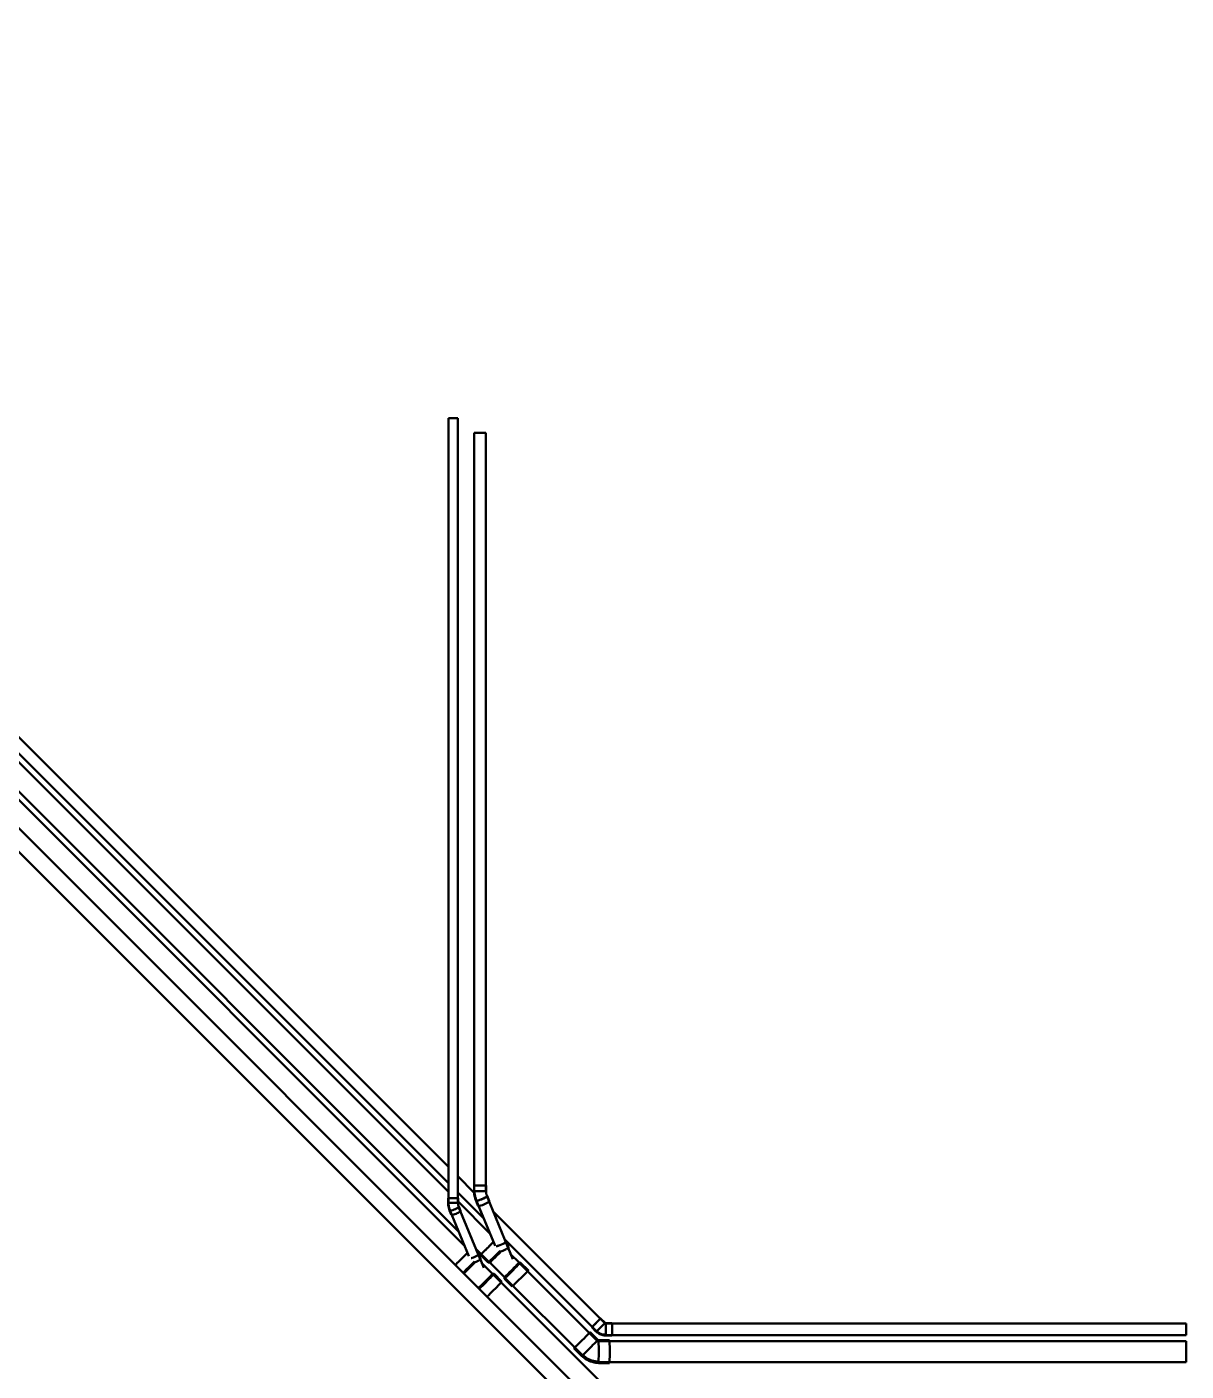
# Model space of a CAD drawing. Header units: millimetres. Extents: x -108050 to 96605, y 58136 to 140997.
# Drawn here: x 34606 to 45765, y 70488 to 83430 of the extents above; entities that cross this region are included whole.
import ezdxf

# ---------------------------------------------------------------- set-up
doc = ezdxf.new("R2010")
doc.units = ezdxf.units.MM
doc.layers.add('P-PIPE', color=3, linetype='Continuous', lineweight=50)

# ---------------------------------------------------------------- blocks, each defined once
blk = doc.blocks.new('DSC_uPVC_Elbow_TienPhong - Standard-V165-HẦM')
at = {"layer": 'P-PIPE'}
for p, q in [((40172, 70953), (40129, 70996)), ((40238, 70951), (40177, 70951)), ((40044, 70910), (40087, 70867)), ((40177, 70830), (40238, 70830))]:
    blk.add_line(p, q, dxfattribs=at)
at = {"layer": 'P-PIPE', "flags": 128}
for points in [[(40174, 70950), (40173, 70950), (40173, 70950), (40173, 70950), (40172, 70950), (40172, 70951), (40172, 70951), (40172, 70951), (40171, 70951), (40171, 70951), (40171, 70952)], [(40177, 70949), (40176, 70949), (40176, 70949), (40176, 70949), (40175, 70949), (40175, 70949), (40175, 70950), (40174, 70950), (40174, 70950), (40174, 70950), (40174, 70950)], [(40088, 70868), (40091, 70865), (40095, 70861), (40099, 70858), (40103, 70855), (40107, 70852), (40111, 70850), (40116, 70847), (40120, 70845), (40125, 70843), (40128, 70841)], [(40092, 70873), (40096, 70870), (40099, 70866), (40103, 70863), (40107, 70861), (40111, 70858), (40115, 70855), (40119, 70853), (40123, 70851), (40127, 70849), (40131, 70847)], [(40128, 70841), (40133, 70839), (40138, 70837), (40143, 70836), (40148, 70835), (40152, 70834), (40157, 70833), (40162, 70832), (40167, 70832), (40172, 70831), (40177, 70831)], [(40131, 70847), (40135, 70845), (40140, 70844), (40144, 70842), (40149, 70841), (40154, 70840), (40158, 70839), (40163, 70839), (40168, 70838), (40173, 70838), (40177, 70838)]]:
    blk.add_lwpolyline(points, dxfattribs=at)
at = {"layer": 'P-PIPE'}
for centre, major_axis, start_param, end_param in [((40086, 70953), (42.6, 42.6), 3.145735, 4.716531), ((40086, 70953), (38.9, 38.9), 3.682852, 3.931133), ((40086, 70953), (38.9, 38.9), 3.94045, 4.192932), ((40086, 70953), (38.9, 38.9), 4.200233, 4.454731), ((40086, 70953), (38.9, 38.9), 4.461127, 4.716531), ((40086, 70953), (42.6, 42.6), 4.716531, 6.685968), ((40129, 70910), (42.6, 42.6), 4.716531, 6.287327), ((40177, 70890), (0, 60.3), 0, 0.168918), ((40177, 70890), (0, 60.3), 4.708247, 6.279043), ((40177, 70890), (0, 59), 5.929978, 6.279043), ((40238, 70890), (0, 60.3), 4.708247, 6.279043), ((40086, 70953), (42.6, 42.6), 2.738654, 3.141593), ((40086, 70953), (38.9, 38.9), 3.145735, 3.407534), ((40086, 70953), (38.9, 38.9), 3.431225, 3.669333), ((40129, 70910), (42.6, 42.6), 3.145735, 4.716531), ((40177, 70890), (0, 60.3), 2.972171, 4.708247), ((40177, 70890), (0, 59), 3.141593, 3.486517), ((40238, 70890), (0, 60.3), 3.137451, 4.708247)]:
    blk.add_ellipse(centre, major_axis=major_axis, ratio=0.01, start_param=start_param, end_param=end_param, dxfattribs=at)
blk = doc.blocks.new('DSC_uPVC_Elbow_TienPhong - Standard-V218-HẦM')
at = {"layer": 'P-PIPE'}
for p, q in [((40102, 70788), (40027, 70863)), ((39872, 70708), (39947, 70633)), ((40215, 70785), (40109, 70785)), ((40109, 70566), (40215, 70566))]:
    blk.add_line(p, q, dxfattribs=at)
at = {"layer": 'P-PIPE', "flags": 128}
for points in [[(40104, 70783), (40104, 70784), (40104, 70784), (40103, 70784), (40103, 70784), (40102, 70785), (40102, 70785), (40101, 70785), (40101, 70786), (40101, 70786), (40100, 70786)], [(40109, 70782), (40109, 70782), (40108, 70782), (40108, 70782), (40107, 70783), (40107, 70783), (40106, 70783), (40106, 70783), (40105, 70783), (40105, 70783), (40104, 70783)], [(39949, 70635), (39955, 70628), (39962, 70622), (39969, 70617), (39976, 70611), (39984, 70606), (39991, 70601), (39999, 70596), (40007, 70592), (40016, 70588), (40022, 70585)], [(39958, 70643), (39963, 70637), (39970, 70631), (39976, 70626), (39983, 70621), (39990, 70616), (39998, 70611), (40005, 70607), (40013, 70603), (40021, 70599), (40027, 70596)], [(40022, 70585), (40031, 70582), (40039, 70579), (40048, 70576), (40057, 70574), (40066, 70572), (40075, 70571), (40084, 70569), (40093, 70569), (40102, 70568), (40109, 70568)], [(40027, 70596), (40035, 70593), (40043, 70590), (40051, 70588), (40060, 70586), (40068, 70584), (40077, 70583), (40085, 70581), (40094, 70581), (40102, 70580), (40109, 70580)]]:
    blk.add_lwpolyline(points, dxfattribs=at)
at = {"layer": 'P-PIPE'}
for centre, major_axis, start_param, end_param in [((39949, 70785), (77.5, 77.5), 4.716531, 6.685183), ((39949, 70785), (77.5, 77.5), 3.145735, 4.716531), ((39949, 70785), (77.5, 77.5), 2.739455, 3.141593), ((39949, 70785), (70.7, 70.7), 3.145735, 3.407534), ((39949, 70785), (70.7, 70.7), 3.419471, 3.669333), ((39949, 70785), (70.7, 70.7), 3.675236, 3.931133), ((39949, 70785), (70.7, 70.7), 3.934593, 4.192932), ((39949, 70785), (70.7, 70.7), 4.195196, 4.454731), ((39949, 70785), (70.7, 70.7), 4.456428, 4.716531), ((40024, 70710), (77.5, 77.5), 3.145735, 4.716531), ((40024, 70710), (77.5, 77.5), 4.716531, 6.287327), ((40109, 70675), (0, 110), 0, 0.168337), ((40109, 70675), (0, 110), 4.708247, 6.279043), ((40109, 70675), (0, 107), 5.783002, 6.279043), ((40109, 70675), (0, 110), 3.034199, 4.708247), ((40215, 70675), (0, 110), 4.708247, 6.279043), ((40215, 70675), (0, 110), 3.137451, 4.708247), ((40109, 70675), (0, 107), 3.141593, 3.633492)]:
    blk.add_ellipse(centre, major_axis=major_axis, ratio=0.01, start_param=start_param, end_param=end_param, dxfattribs=at)
blk = doc.blocks.new('DSC_uPVC_Elbow_TienPhong - Standard-2088123-HẦM')
at = {"layer": 'P-PIPE'}
for p, q in [((38660, 72153), (38660, 72108)), ((38756, 72108), (38756, 72153)), ((38674, 72035), (38691, 71995)), ((38780, 72032), (38763, 72072))]:
    blk.add_line(p, q, dxfattribs=at)
at = {"layer": 'P-PIPE', "flags": 128}
for points in [[(38661, 72108), (38661, 72101), (38661, 72095), (38662, 72088), (38662, 72081), (38663, 72075), (38665, 72068), (38666, 72062), (38668, 72055), (38670, 72049), (38672, 72042), (38674, 72036), (38675, 72036)], [(38664, 72108), (38664, 72101), (38665, 72095), (38665, 72088), (38666, 72082), (38667, 72075), (38668, 72069), (38670, 72062), (38672, 72056), (38673, 72050), (38676, 72044), (38678, 72038), (38678, 72037)], [(38762, 72072), (38761, 72075), (38760, 72078), (38759, 72081), (38758, 72084), (38757, 72087), (38757, 72091), (38756, 72094), (38756, 72097), (38755, 72101), (38755, 72104), (38755, 72108), (38755, 72108)]]:
    blk.add_lwpolyline(points, dxfattribs=at)
at = {"layer": 'P-PIPE'}
for centre, major_axis, ratio, start_param, end_param in [((38708, 72153), (48, 0), 0.01, 2.803977, 5.230327), ((38708, 72108), (48, 0), 0.01, 3.135932, 5.230327), ((38707, 72153), (45, 0), 0.01, 3.135932, 3.397731), ((38707, 72153), (45, 0), 0.01, 3.430726, 3.659531), ((38708, 72153), (48, 0), 0.01, 5.230327, 6.277525), ((38708, 72108), (48, 0), 0.01, 5.230327, 6.015725), ((38708, 72153), (48, 0), 0.01, 0, 0.336024), ((38708, 72108), (48, 0), 0.01, 6.045492, 6.277525), ((38718, 72054), (44.3, 18.4), 0.221659, 2.935707, 5.183727), ((38718, 72054), (43.7, 18.1), 0.221659, 3.038399, 3.141593), ((38718, 72054), (43.7, 18.1), 0.221659, 3.263865, 3.61293), ((38718, 72054), (43.7, 18.1), 0.221659, 3.61293, 6.405457), ((38735, 72013), (44.3, 18.4), 0.221659, 3.089332, 5.183727), ((38718, 72054), (44.3, 18.4), 0.221659, 5.183727, 6.492724), ((38735, 72013), (44.3, 18.4), 0.221659, 5.183727, 6.283185)]:
    blk.add_ellipse(centre, major_axis=major_axis, ratio=ratio, start_param=start_param, end_param=end_param, dxfattribs=at)
blk = doc.blocks.new('DSC_uPVC_Elbow_TienPhong - Standard-2088125-HẦM')
at = {"layer": 'P-PIPE'}
for p, q in [((38910, 72276), (38910, 72221)), ((39026, 72221), (39026, 72276)), ((38928, 72133), (38948, 72083)), ((39055, 72128), (39035, 72177))]:
    blk.add_line(p, q, dxfattribs=at)
at = {"layer": 'P-PIPE', "flags": 128}
for points in [[(38911, 72221), (38911, 72213), (38912, 72204), (38912, 72196), (38913, 72188), (38914, 72180), (38916, 72172), (38918, 72165), (38920, 72157), (38922, 72149), (38925, 72141), (38928, 72134), (38928, 72133)], [(38915, 72221), (38915, 72213), (38915, 72205), (38916, 72197), (38917, 72189), (38918, 72181), (38920, 72173), (38921, 72165), (38924, 72158), (38926, 72150), (38928, 72143), (38931, 72135), (38932, 72135)], [(39034, 72177), (39033, 72181), (39031, 72184), (39030, 72188), (39029, 72192), (39028, 72196), (39027, 72200), (39027, 72204), (39026, 72208), (39026, 72212), (39026, 72216), (39025, 72220), (39025, 72221)]]:
    blk.add_lwpolyline(points, dxfattribs=at)
at = {"layer": 'P-PIPE'}
for centre, major_axis, ratio, start_param, end_param in [((38968, 72276), (58, 0), 0.01, 2.874133, 5.230327), ((38968, 72221), (-58, 0), 0.01, 6.277525, 8.37192), ((38968, 72276), (55, 0), 0.01, 3.135932, 3.397731), ((38968, 72276), (55, 0), 0.01, 3.425427, 3.659531), ((38968, 72276), (58, 0), 0.01, 5.230327, 6.277525), ((38968, 72221), (58, 0), 0.01, 5.230327, 6.015725), ((38968, 72276), (58, 0), 0.01, 0, 0.256139), ((38968, 72221), (58, 0), 0.01, 6.064809, 6.277525), ((38981, 72155), (53.6, 22.2), 0.221659, 2.941593, 5.183727), ((38981, 72155), (52.9, 21.9), 0.221659, 3.024325, 3.61293), ((38981, 72155), (52.9, 21.9), 0.221659, 3.61293, 6.405457), ((39002, 72105), (53.6, 22.2), 0.221659, 3.089332, 5.183727), ((38981, 72155), (53.6, 22.2), 0.221659, 5.183727, 6.492724), ((39002, 72105), (53.6, 22.2), 0.221659, 5.183727, 6.283185)]:
    blk.add_ellipse(centre, major_axis=major_axis, ratio=ratio, start_param=start_param, end_param=end_param, dxfattribs=at)

msp = doc.modelspace()

# ---------------------------------------------------------------- linework, layer by layer
at = {"layer": 'P-PIPE'}
for p, q in [((27610, 83352), (38663, 72299)), ((38663, 72454), (27687, 83430)), ((38663, 72213), (27735, 83141)), ((27593, 83000), (38762, 71832)), ((38819, 71694), (27675, 82838)), ((39894, 70347), (27713, 82528)), ((27600, 82415), (39781, 70234)), ((38663, 79663), (38663, 72108)), ((38753, 72108), (38753, 79663)), ((38913, 79522), (38913, 72221)), ((39023, 72221), (39023, 79522)), ((38912, 72205), (38753, 72364)), ((38753, 72209), (39003, 71958)), ((39063, 71813), (38756, 72121)), ((38930, 72134), (39112, 71695)), ((39237, 71681), (39032, 72176)), ((38677, 72036), (38860, 71595)), ((38969, 71567), (38760, 72071)), ((40168, 70949), (39096, 72021)), ((39206, 71755), (40090, 70871)), ((39242, 71683), (39219, 71738)), ((38928, 71666), (39054, 71540)), ((38973, 71568), (38954, 71614)), ((38972, 71608), (39047, 71533)), ((39239, 71673), (39242, 71680)), ((39285, 71566), (39239, 71676)), ((39344, 71533), (39259, 71617)), ((38971, 71560), (38973, 71566)), ((39004, 71482), (38971, 71562)), ((39089, 71424), (38979, 71533)), ((39047, 71533), (39061, 71533)), ((39061, 71533), (39202, 71391)), ((39358, 71532), (39344, 71533)), ((40095, 70781), (39351, 71525)), ((39433, 71457), (39358, 71532)), ((39103, 71423), (39089, 71424)), ((40262, 70250), (39096, 71416)), ((39178, 71348), (39103, 71423)), ((39202, 71391), (39203, 71377)), ((39203, 71377), (39278, 71302)), ((39209, 71384), (39954, 70640)), ((45764, 70945), (40177, 70945)), ((40177, 70835), (45764, 70835)), ((45764, 70775), (40109, 70775)), ((40109, 70575), (45764, 70575))]:
    msp.add_line(p, q, dxfattribs=at)
for centre, major_axis, ratio, start_param, end_param in [((38708, 79663), (45, 0), 0.01, 1.570796, 3.141593), ((38708, 79663), (45, 0), 0.01, 3.141593, 4.712389), ((38708, 79663), (45, 0), 0.01, 0, 1.570796), ((38708, 79663), (45, 0), 0.01, 4.712389, 6.283185), ((38968, 79522), (55, 0), 0.01, 1.570796, 3.141593), ((38968, 79522), (55, 0), 0.01, 3.141593, 4.712389), ((38968, 79522), (55, 0), 0.01, 0, 1.570796), ((38968, 79522), (55, 0), 0.01, 4.712389, 6.283185), ((39049, 71685), (77.5, 77.5), 0.01, 4.194451, 5.403889), ((39049, 71685), (70.7, 70.7), 0.01, 4.979849, 5.107935), ((39049, 71685), (70.7, 70.7), 0.01, 5.241648, 5.369734), ((39163, 71715), (55.7, 23.1), 0.221659, 4.241051, 6.652642), ((39163, 71715), (50.8, 21), 0.221659, 4.241051, 4.345964), ((39163, 71715), (50.8, 21), 0.221659, 4.476504, 4.607763), ((39163, 71715), (50.8, 21), 0.221659, 4.738303, 4.869563), ((39163, 71715), (50.8, 21), 0.221659, 5.000103, 5.131362), ((39163, 71715), (50.8, 21), 0.221659, 5.238745, 5.393161), ((39163, 71715), (50.8, 21), 0.221659, 5.508485, 5.654961), ((39163, 71715), (50.8, 21), 0.221659, 5.811848, 5.91676), ((39163, 71715), (50.8, 21), 0.221659, 6.073647, 6.283185), ((38795, 71576), (77.5, 77.5), 0.01, 4.194451, 5.460043), ((38795, 71576), (70.7, 70.7), 0.01, 4.71805, 4.846135), ((38795, 71576), (70.7, 70.7), 0.01, 4.979849, 5.107935), ((38795, 71576), (70.7, 70.7), 0.01, 5.241648, 5.369734), ((38908, 71595), (45.5, 18.9), 0.221659, 4.015586, 4.241051), ((38908, 71595), (41.6, 17.2), 0.221659, 4.03585, 4.084165), ((38908, 71595), (45.5, 18.9), 0.221659, 4.241051, 6.693714), ((38908, 71595), (41.6, 17.2), 0.221659, 4.187169, 4.241051), ((38908, 71595), (41.6, 17.2), 0.221659, 4.241051, 4.345964), ((38908, 71595), (41.6, 17.2), 0.221659, 4.473889, 4.607763), ((38908, 71595), (41.6, 17.2), 0.221659, 4.719298, 4.869563), ((38908, 71595), (41.6, 17.2), 0.221659, 5.026449, 5.131362), ((38908, 71595), (41.6, 17.2), 0.221659, 5.238745, 5.393161), ((38908, 71595), (41.6, 17.2), 0.221659, 5.502611, 5.654961), ((38908, 71595), (41.6, 17.2), 0.221659, 5.811848, 5.91676), ((38908, 71595), (41.6, 17.2), 0.221659, 6.073647, 6.283185), ((38927, 71550), (45.5, 18.9), 0.221659, 5.563415, 6.335446), ((39049, 71685), (77.5, 77.5), 0.01, 3.147253, 4.194451), ((39049, 71685), (77.5, 77.5), 0.01, 2.738868, 3.141593), ((39049, 71685), (70.7, 70.7), 0.01, 3.147253, 3.275339), ((39049, 71685), (70.7, 70.7), 0.01, 3.409053, 3.537138), ((39049, 71685), (70.7, 70.7), 0.01, 3.670852, 3.798938), ((39049, 71685), (70.7, 70.7), 0.01, 3.932651, 4.076774), ((39049, 71685), (70.7, 70.7), 0.01, 4.194451, 4.322536), ((39049, 71685), (70.7, 70.7), 0.01, 4.45625, 4.584336), ((39124, 71610), (77.5, 77.5), 0.01, 3.147253, 4.194451), ((39049, 71685), (70.7, 70.7), 0.01, 4.71805, 4.846135), ((39132, 71603), (70.7, 70.7), 0.01, 3.147253, 5.186224), ((39124, 71610), (77.5, 77.5), 0.01, 4.194451, 5.197298), ((39163, 71715), (55.7, 23.1), 0.221659, 3.826349, 4.241051), ((39163, 71715), (50.8, 21), 0.221659, 3.979252, 4.084165), ((39163, 71715), (50.8, 21), 0.221659, 4.214704, 4.241051), ((39186, 71660), (55.7, 23.1), 0.221659, 4.13447, 4.241051), ((39186, 71660), (55.7, 23.1), 0.221659, 4.241051, 4.703622), ((39186, 71660), (55.7, 23.1), 0.221659, 4.723419, 5.288249), ((39186, 71660), (55.7, 23.1), 0.221659, 5.311794, 5.550048), ((39186, 71660), (55.7, 23.1), 0.221659, 5.561893, 6.335446), ((38795, 71576), (77.5, 77.5), 0.01, 3.697453, 4.194451), ((38795, 71576), (70.7, 70.7), 0.01, 3.670852, 3.798938), ((38795, 71576), (70.7, 70.7), 0.01, 3.932651, 4.060737), ((38795, 71576), (70.7, 70.7), 0.01, 4.194451, 4.322536), ((38795, 71576), (70.7, 70.7), 0.01, 4.45625, 4.584336), ((38870, 71501), (77.5, 77.5), 0.01, 3.697453, 4.194451), ((38877, 71494), (70.7, 70.7), 0.01, 3.561295, 5.285687), ((38870, 71501), (77.5, 77.5), 0.01, 4.194451, 5.306584), ((38927, 71550), (45.5, 18.9), 0.221659, 4.33484, 4.71141), ((38927, 71550), (45.5, 18.9), 0.221659, 4.725779, 5.288249), ((38927, 71550), (45.5, 18.9), 0.221659, 5.314742, 5.550048), ((39273, 71462), (70.7, 70.7), 0.01, 3.147253, 5.765247), ((39280, 71455), (77.5, 77.5), 0.01, 4.194451, 6.288846), ((39355, 71380), (77.5, 77.5), 0.01, 4.194451, 6.288846), ((39273, 71462), (70.7, 70.7), 0.01, 5.765247, 6.288846), ((39018, 71353), (70.7, 70.7), 0.01, 3.561295, 5.765247), ((39026, 71346), (77.5, 77.5), 0.01, 4.194451, 6.288846), ((39101, 71271), (77.5, 77.5), 0.01, 4.194451, 6.288846), ((39018, 71353), (70.7, 70.7), 0.01, 5.765247, 6.288846), ((39280, 71455), (77.5, 77.5), 0.01, 3.147253, 4.194451), ((39355, 71380), (77.5, 77.5), 0.01, 3.147253, 4.194451), ((39026, 71346), (77.5, 77.5), 0.01, 3.697453, 4.194451), ((39101, 71271), (77.5, 77.5), 0.01, 3.697453, 4.194451), ((45764, 70890), (0, 55), 0.01, 4.712389, 6.283185), ((45764, 70890), (0, 55), 0.01, 3.141593, 4.712389), ((45764, 70675), (0, 100), 0.01, 4.712389, 6.283185), ((45764, 70675), (0, 100), 0.01, 3.141593, 4.712389)]:
    msp.add_ellipse(centre, major_axis=major_axis, ratio=ratio, start_param=start_param, end_param=end_param, dxfattribs=at)

# ---------------------------------------------------------------- block references
for name in ['DSC_uPVC_Elbow_TienPhong - Standard-2088125-HẦM', 'DSC_uPVC_Elbow_TienPhong - Standard-2088123-HẦM', 'DSC_uPVC_Elbow_TienPhong - Standard-V165-HẦM', 'DSC_uPVC_Elbow_TienPhong - Standard-V218-HẦM']:
    msp.add_blockref(name, (0, 0), dxfattribs=at)

doc.saveas('drawing.dxf')
